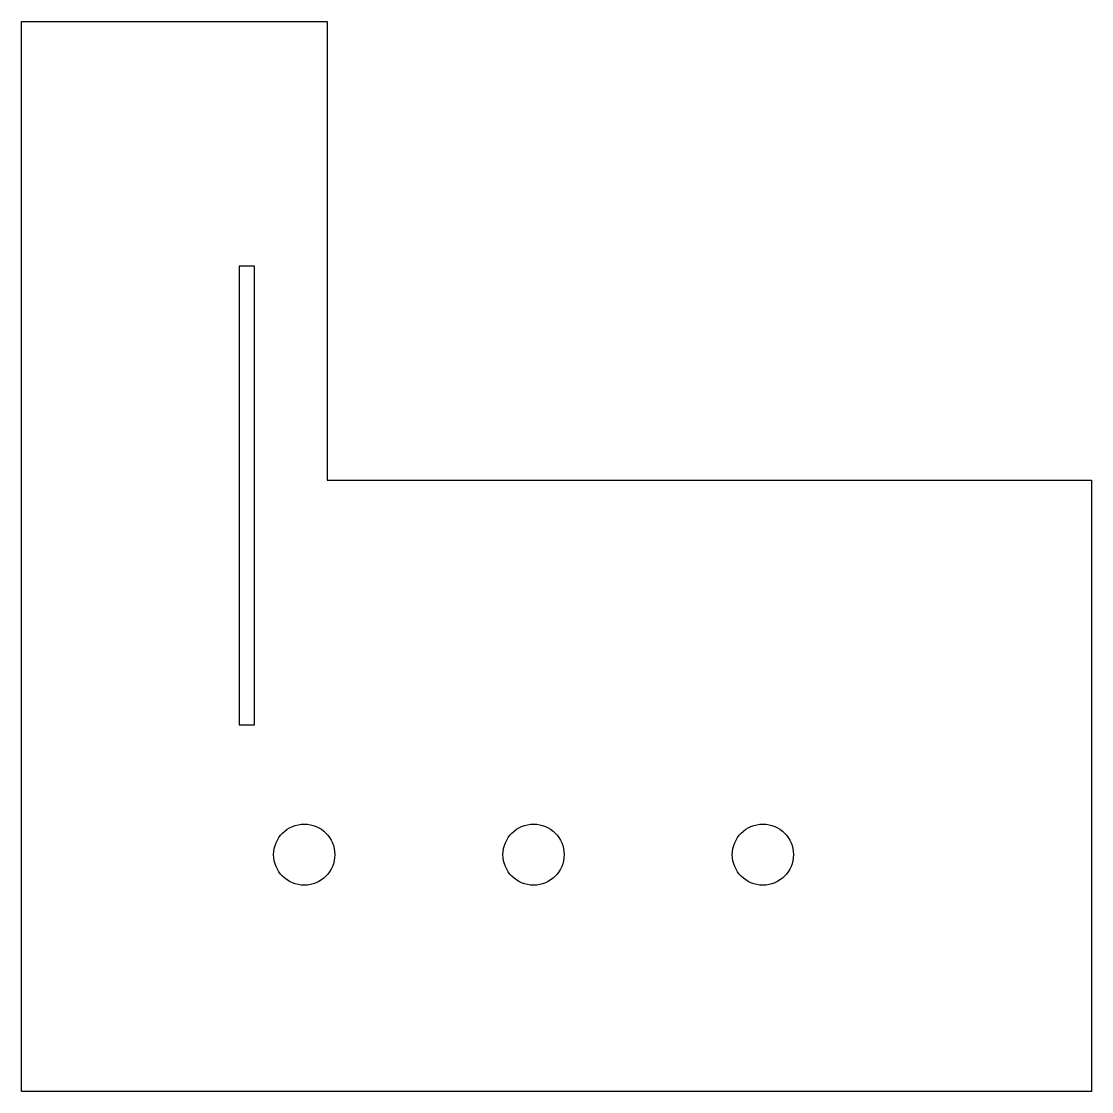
# Model space of a CAD drawing. Header units: millimetres. Extents: x -120 to 20, y -120 to 20.
import ezdxf

# ---------------------------------------------------------------- set-up
doc = ezdxf.new("R2010")
doc.units = ezdxf.units.MM
doc.layers.get('0').update_dxf_attribs({"linetype": 'CONTINUOUS'})

msp = doc.modelspace()

# ---------------------------------------------------------------- linework, layer by layer
for points in [[(20, -40), (20, -120), (-120, -120), (-120, 20), (-80, 20), (-80, -40)], [(-91.5, -12), (-91.5, -72), (-89.5, -72), (-89.5, -12)]]:
    msp.add_lwpolyline(points, close=True)
for centre in [(-83, -89), (-53, -89), (-23, -89)]:
    msp.add_circle(centre, 4)

doc.saveas('drawing.dxf')
